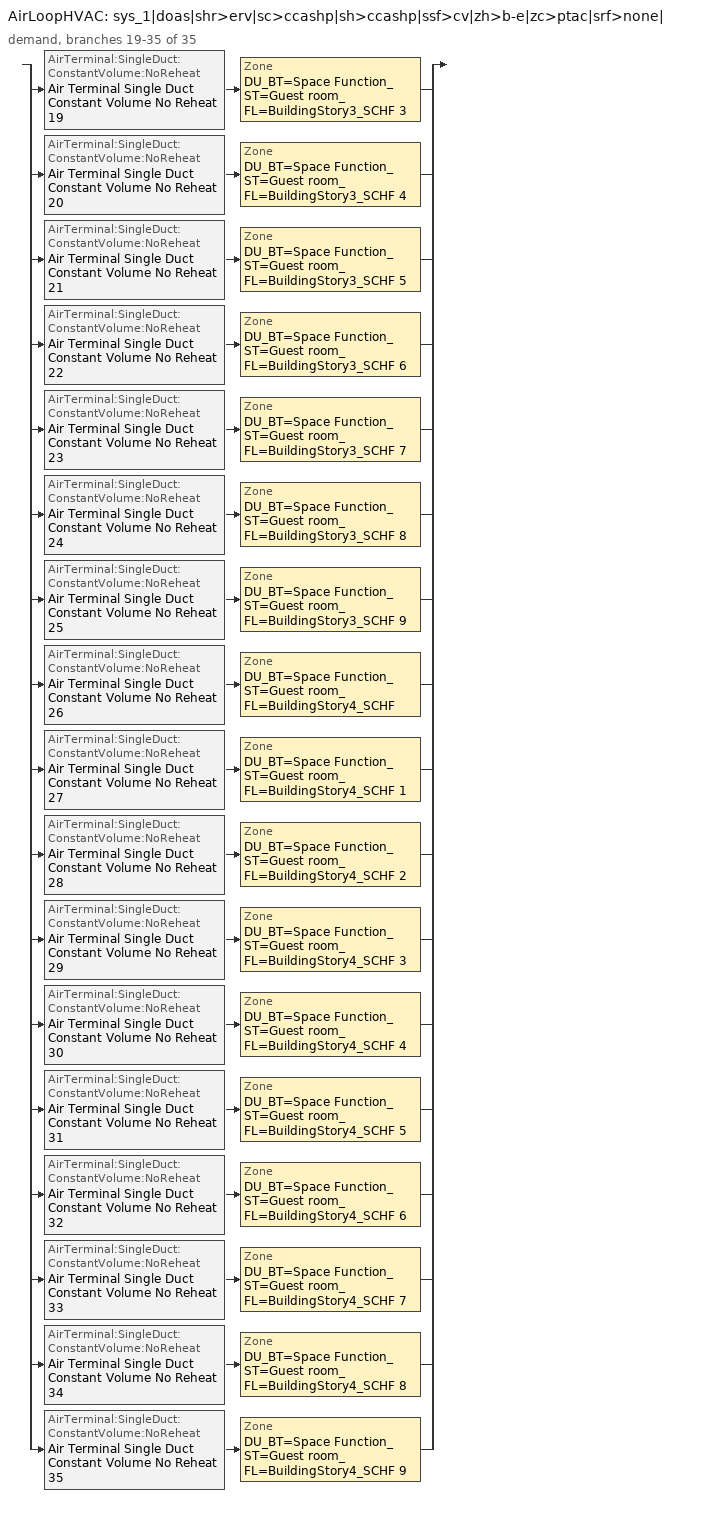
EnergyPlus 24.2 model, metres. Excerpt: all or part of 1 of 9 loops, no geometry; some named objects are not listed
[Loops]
AirLoopHVAC 'sys_1|doas|shr>erv|sc>ccashp|sh>ccashp|ssf>cv|zh>b-e|zc>ptac|srf>none|'
 demand, branches 19-35 of 35: split
  | AirTerminal:SingleDuct:ConstantVolume:NoReheat 'Air Terminal Single Duct Constant Volume No Reheat 19' > Zone 'DU_BT=Space Function_ST=Guest room_FL=BuildingStory3_SCHF 3'
  | AirTerminal:SingleDuct:ConstantVolume:NoReheat 'Air Terminal Single Duct Constant Volume No Reheat 20' > Zone 'DU_BT=Space Function_ST=Guest room_FL=BuildingStory3_SCHF 4'
  | AirTerminal:SingleDuct:ConstantVolume:NoReheat 'Air Terminal Single Duct Constant Volume No Reheat 21' > Zone 'DU_BT=Space Function_ST=Guest room_FL=BuildingStory3_SCHF 5'
  | AirTerminal:SingleDuct:ConstantVolume:NoReheat 'Air Terminal Single Duct Constant Volume No Reheat 22' > Zone 'DU_BT=Space Function_ST=Guest room_FL=BuildingStory3_SCHF 6'
  | AirTerminal:SingleDuct:ConstantVolume:NoReheat 'Air Terminal Single Duct Constant Volume No Reheat 23' > Zone 'DU_BT=Space Function_ST=Guest room_FL=BuildingStory3_SCHF 7'
  | AirTerminal:SingleDuct:ConstantVolume:NoReheat 'Air Terminal Single Duct Constant Volume No Reheat 24' > Zone 'DU_BT=Space Function_ST=Guest room_FL=BuildingStory3_SCHF 8'
  | AirTerminal:SingleDuct:ConstantVolume:NoReheat 'Air Terminal Single Duct Constant Volume No Reheat 25' > Zone 'DU_BT=Space Function_ST=Guest room_FL=BuildingStory3_SCHF 9'
  | AirTerminal:SingleDuct:ConstantVolume:NoReheat 'Air Terminal Single Duct Constant Volume No Reheat 26' > Zone 'DU_BT=Space Function_ST=Guest room_FL=BuildingStory4_SCHF'
  | AirTerminal:SingleDuct:ConstantVolume:NoReheat 'Air Terminal Single Duct Constant Volume No Reheat 27' > Zone 'DU_BT=Space Function_ST=Guest room_FL=BuildingStory4_SCHF 1'
  | AirTerminal:SingleDuct:ConstantVolume:NoReheat 'Air Terminal Single Duct Constant Volume No Reheat 28' > Zone 'DU_BT=Space Function_ST=Guest room_FL=BuildingStory4_SCHF 2'
  | AirTerminal:SingleDuct:ConstantVolume:NoReheat 'Air Terminal Single Duct Constant Volume No Reheat 29' > Zone 'DU_BT=Space Function_ST=Guest room_FL=BuildingStory4_SCHF 3'
  | AirTerminal:SingleDuct:ConstantVolume:NoReheat 'Air Terminal Single Duct Constant Volume No Reheat 30' > Zone 'DU_BT=Space Function_ST=Guest room_FL=BuildingStory4_SCHF 4'
  | AirTerminal:SingleDuct:ConstantVolume:NoReheat 'Air Terminal Single Duct Constant Volume No Reheat 31' > Zone 'DU_BT=Space Function_ST=Guest room_FL=BuildingStory4_SCHF 5'
  | AirTerminal:SingleDuct:ConstantVolume:NoReheat 'Air Terminal Single Duct Constant Volume No Reheat 32' > Zone 'DU_BT=Space Function_ST=Guest room_FL=BuildingStory4_SCHF 6'
  | AirTerminal:SingleDuct:ConstantVolume:NoReheat 'Air Terminal Single Duct Constant Volume No Reheat 33' > Zone 'DU_BT=Space Function_ST=Guest room_FL=BuildingStory4_SCHF 7'
  | AirTerminal:SingleDuct:ConstantVolume:NoReheat 'Air Terminal Single Duct Constant Volume No Reheat 34' > Zone 'DU_BT=Space Function_ST=Guest room_FL=BuildingStory4_SCHF 8'
  | AirTerminal:SingleDuct:ConstantVolume:NoReheat 'Air Terminal Single Duct Constant Volume No Reheat 35' > Zone 'DU_BT=Space Function_ST=Guest room_FL=BuildingStory4_SCHF 9'
[ZoneControl:Thermostat] Temperature Difference Between Cutout And Setpoint {deltaC}=0
Name | Zone or ZoneList | Control Type Schedule | Control 1
DU_BT=Space Function_ST=Guest room_FL=BuildingStory3_SCHF 3 Thermostat | DU_BT=Space Function_ST=Guest room_FL=BuildingStory3_SCHF 3 | DU_BT=Space Function_ST=Guest room_FL=BuildingStory3_SCHF 3 Thermostat Schedule | Space Function Guest room Thermostat 82
DU_BT=Space Function_ST=Guest room_FL=BuildingStory3_SCHF 4 Thermostat | DU_BT=Space Function_ST=Guest room_FL=BuildingStory3_SCHF 4 | DU_BT=Space Function_ST=Guest room_FL=BuildingStory3_SCHF 4 Thermostat Schedule | Space Function Guest room Thermostat 87
DU_BT=Space Function_ST=Guest room_FL=BuildingStory3_SCHF 5 Thermostat | DU_BT=Space Function_ST=Guest room_FL=BuildingStory3_SCHF 5 | DU_BT=Space Function_ST=Guest room_FL=BuildingStory3_SCHF 5 Thermostat Schedule | Space Function Guest room Thermostat 98
DU_BT=Space Function_ST=Guest room_FL=BuildingStory3_SCHF 6 Thermostat | DU_BT=Space Function_ST=Guest room_FL=BuildingStory3_SCHF 6 | DU_BT=Space Function_ST=Guest room_FL=BuildingStory3_SCHF 6 Thermostat Schedule | Space Function Guest room Thermostat 101
DU_BT=Space Function_ST=Guest room_FL=BuildingStory3_SCHF 7 Thermostat | DU_BT=Space Function_ST=Guest room_FL=BuildingStory3_SCHF 7 | DU_BT=Space Function_ST=Guest room_FL=BuildingStory3_SCHF 7 Thermostat Schedule | Space Function Guest room Thermostat 102
DU_BT=Space Function_ST=Guest room_FL=BuildingStory3_SCHF 8 Thermostat | DU_BT=Space Function_ST=Guest room_FL=BuildingStory3_SCHF 8 | DU_BT=Space Function_ST=Guest room_FL=BuildingStory3_SCHF 8 Thermostat Schedule | Space Function Guest room Thermostat 103
DU_BT=Space Function_ST=Guest room_FL=BuildingStory3_SCHF 9 Thermostat | DU_BT=Space Function_ST=Guest room_FL=BuildingStory3_SCHF 9 | DU_BT=Space Function_ST=Guest room_FL=BuildingStory3_SCHF 9 Thermostat Schedule | Space Function Guest room Thermostat 104
DU_BT=Space Function_ST=Guest room_FL=BuildingStory4_SCHF Thermostat | DU_BT=Space Function_ST=Guest room_FL=BuildingStory4_SCHF | DU_BT=Space Function_ST=Guest room_FL=BuildingStory4_SCHF Thermostat Schedule | Space Function Guest room Thermostat 73
DU_BT=Space Function_ST=Guest room_FL=BuildingStory4_SCHF 1 Thermostat | DU_BT=Space Function_ST=Guest room_FL=BuildingStory4_SCHF 1 | DU_BT=Space Function_ST=Guest room_FL=BuildingStory4_SCHF 1 Thermostat Schedule | Space Function Guest room Thermostat 77
DU_BT=Space Function_ST=Guest room_FL=BuildingStory4_SCHF 2 Thermostat | DU_BT=Space Function_ST=Guest room_FL=BuildingStory4_SCHF 2 | DU_BT=Space Function_ST=Guest room_FL=BuildingStory4_SCHF 2 Thermostat Schedule | Space Function Guest room Thermostat 81
DU_BT=Space Function_ST=Guest room_FL=BuildingStory4_SCHF 3 Thermostat | DU_BT=Space Function_ST=Guest room_FL=BuildingStory4_SCHF 3 | DU_BT=Space Function_ST=Guest room_FL=BuildingStory4_SCHF 3 Thermostat Schedule | Space Function Guest room Thermostat 84
DU_BT=Space Function_ST=Guest room_FL=BuildingStory4_SCHF 4 Thermostat | DU_BT=Space Function_ST=Guest room_FL=BuildingStory4_SCHF 4 | DU_BT=Space Function_ST=Guest room_FL=BuildingStory4_SCHF 4 Thermostat Schedule | Space Function Guest room Thermostat 85
DU_BT=Space Function_ST=Guest room_FL=BuildingStory4_SCHF 5 Thermostat | DU_BT=Space Function_ST=Guest room_FL=BuildingStory4_SCHF 5 | DU_BT=Space Function_ST=Guest room_FL=BuildingStory4_SCHF 5 Thermostat Schedule | Space Function Guest room Thermostat 88
DU_BT=Space Function_ST=Guest room_FL=BuildingStory4_SCHF 6 Thermostat | DU_BT=Space Function_ST=Guest room_FL=BuildingStory4_SCHF 6 | DU_BT=Space Function_ST=Guest room_FL=BuildingStory4_SCHF 6 Thermostat Schedule | Space Function Guest room Thermostat 89
DU_BT=Space Function_ST=Guest room_FL=BuildingStory4_SCHF 7 Thermostat | DU_BT=Space Function_ST=Guest room_FL=BuildingStory4_SCHF 7 | DU_BT=Space Function_ST=Guest room_FL=BuildingStory4_SCHF 7 Thermostat Schedule | Space Function Guest room Thermostat 90
DU_BT=Space Function_ST=Guest room_FL=BuildingStory4_SCHF 8 Thermostat | DU_BT=Space Function_ST=Guest room_FL=BuildingStory4_SCHF 8 | DU_BT=Space Function_ST=Guest room_FL=BuildingStory4_SCHF 8 Thermostat Schedule | Space Function Guest room Thermostat 91
DU_BT=Space Function_ST=Guest room_FL=BuildingStory4_SCHF 9 Thermostat | DU_BT=Space Function_ST=Guest room_FL=BuildingStory4_SCHF 9 | DU_BT=Space Function_ST=Guest room_FL=BuildingStory4_SCHF 9 Thermostat Schedule | Space Function Guest room Thermostat 92
[ThermostatSetpoint:DualSetpoint] Heating Setpoint Temperature Schedule=NECB-F-Thermostat Setpoint-Heating; Cooling Setpoint Temperature Schedule=NECB-F-Thermostat Setpoint-Cooling
Space Function Guest room Thermostat 82; Space Function Guest room Thermostat 87; Space Function Guest room Thermostat 98; Space Function Guest room Thermostat 101; Space Function Guest room Thermostat 102; Space Function Guest room Thermostat 103; Space Function Guest room Thermostat 104; Space Function Guest room Thermostat 73; Space Function Guest room Thermostat 77; Space Function Guest room Thermostat 81; Space Function Guest room Thermostat 84; Space Function Guest room Thermostat 85; Space Function Guest room Thermostat 88; Space Function Guest room Thermostat 89; Space Function Guest room Thermostat 90; Space Function Guest room Thermostat 91; Space Function Guest room Thermostat 92
[AirTerminal:SingleDuct:ConstantVolume:NoReheat] Availability Schedule=Always On Discrete; Maximum Air Flow Rate {m3/s}=AutoSize
Air Terminal Single Duct Constant Volume No Reheat 19; Air Terminal Single Duct Constant Volume No Reheat 20; Air Terminal Single Duct Constant Volume No Reheat 21; Air Terminal Single Duct Constant Volume No Reheat 22; Air Terminal Single Duct Constant Volume No Reheat 23; Air Terminal Single Duct Constant Volume No Reheat 24; Air Terminal Single Duct Constant Volume No Reheat 25; Air Terminal Single Duct Constant Volume No Reheat 26; Air Terminal Single Duct Constant Volume No Reheat 27; Air Terminal Single Duct Constant Volume No Reheat 28; Air Terminal Single Duct Constant Volume No Reheat 29; Air Terminal Single Duct Constant Volume No Reheat 30; Air Terminal Single Duct Constant Volume No Reheat 31; Air Terminal Single Duct Constant Volume No Reheat 32; Air Terminal Single Duct Constant Volume No Reheat 33; Air Terminal Single Duct Constant Volume No Reheat 34; Air Terminal Single Duct Constant Volume No Reheat 35
[ZoneHVAC:Baseboard:Convective:Electric] Availability Schedule=Always On Discrete; Heating Design Capacity {W}=Autosize; Efficiency=1
ZoneHVACBaseboardConvectiveElectric 18; ZoneHVACBaseboardConvectiveElectric 19; ZoneHVACBaseboardConvectiveElectric 20; ZoneHVACBaseboardConvectiveElectric 21; ZoneHVACBaseboardConvectiveElectric 22; ZoneHVACBaseboardConvectiveElectric 23; ZoneHVACBaseboardConvectiveElectric 24; ZoneHVACBaseboardConvectiveElectric 25; ZoneHVACBaseboardConvectiveElectric 26; ZoneHVACBaseboardConvectiveElectric 27; ZoneHVACBaseboardConvectiveElectric 28; ZoneHVACBaseboardConvectiveElectric 29; ZoneHVACBaseboardConvectiveElectric 30; ZoneHVACBaseboardConvectiveElectric 31; ZoneHVACBaseboardConvectiveElectric 32; ZoneHVACBaseboardConvectiveElectric 33; ZoneHVACBaseboardConvectiveElectric 34
[Zone equipment]
DU_BT=Space Function_ST=Guest room_FL=BuildingStory3_SCHF 3: Air Terminal Single Duct Constant Volume No Reheat 19, ZoneHVACPackagedTerminalAirConditioner 18, ZoneHVACBaseboardConvectiveElectric 18
DU_BT=Space Function_ST=Guest room_FL=BuildingStory3_SCHF 4: Air Terminal Single Duct Constant Volume No Reheat 20, ZoneHVACPackagedTerminalAirConditioner 19, ZoneHVACBaseboardConvectiveElectric 19
DU_BT=Space Function_ST=Guest room_FL=BuildingStory3_SCHF 5: Air Terminal Single Duct Constant Volume No Reheat 21, ZoneHVACPackagedTerminalAirConditioner 20, ZoneHVACBaseboardConvectiveElectric 20
DU_BT=Space Function_ST=Guest room_FL=BuildingStory3_SCHF 6: Air Terminal Single Duct Constant Volume No Reheat 22, ZoneHVACPackagedTerminalAirConditioner 21, ZoneHVACBaseboardConvectiveElectric 21
DU_BT=Space Function_ST=Guest room_FL=BuildingStory3_SCHF 7: Air Terminal Single Duct Constant Volume No Reheat 23, ZoneHVACPackagedTerminalAirConditioner 22, ZoneHVACBaseboardConvectiveElectric 22
DU_BT=Space Function_ST=Guest room_FL=BuildingStory3_SCHF 8: Air Terminal Single Duct Constant Volume No Reheat 24, ZoneHVACPackagedTerminalAirConditioner 23, ZoneHVACBaseboardConvectiveElectric 23
DU_BT=Space Function_ST=Guest room_FL=BuildingStory3_SCHF 9: Air Terminal Single Duct Constant Volume No Reheat 25, ZoneHVACPackagedTerminalAirConditioner 24, ZoneHVACBaseboardConvectiveElectric 24
DU_BT=Space Function_ST=Guest room_FL=BuildingStory4_SCHF: Air Terminal Single Duct Constant Volume No Reheat 26, ZoneHVACPackagedTerminalAirConditioner 25, ZoneHVACBaseboardConvectiveElectric 25
DU_BT=Space Function_ST=Guest room_FL=BuildingStory4_SCHF 1: Air Terminal Single Duct Constant Volume No Reheat 27, ZoneHVACPackagedTerminalAirConditioner 26, ZoneHVACBaseboardConvectiveElectric 26
DU_BT=Space Function_ST=Guest room_FL=BuildingStory4_SCHF 2: Air Terminal Single Duct Constant Volume No Reheat 28, ZoneHVACPackagedTerminalAirConditioner 27, ZoneHVACBaseboardConvectiveElectric 27
DU_BT=Space Function_ST=Guest room_FL=BuildingStory4_SCHF 3: Air Terminal Single Duct Constant Volume No Reheat 29, ZoneHVACPackagedTerminalAirConditioner 28, ZoneHVACBaseboardConvectiveElectric 28
DU_BT=Space Function_ST=Guest room_FL=BuildingStory4_SCHF 4: Air Terminal Single Duct Constant Volume No Reheat 30, ZoneHVACPackagedTerminalAirConditioner 29, ZoneHVACBaseboardConvectiveElectric 29
DU_BT=Space Function_ST=Guest room_FL=BuildingStory4_SCHF 5: Air Terminal Single Duct Constant Volume No Reheat 31, ZoneHVACPackagedTerminalAirConditioner 30, ZoneHVACBaseboardConvectiveElectric 30
DU_BT=Space Function_ST=Guest room_FL=BuildingStory4_SCHF 6: Air Terminal Single Duct Constant Volume No Reheat 32, ZoneHVACPackagedTerminalAirConditioner 31, ZoneHVACBaseboardConvectiveElectric 31
DU_BT=Space Function_ST=Guest room_FL=BuildingStory4_SCHF 7: Air Terminal Single Duct Constant Volume No Reheat 33, ZoneHVACPackagedTerminalAirConditioner 32, ZoneHVACBaseboardConvectiveElectric 32
DU_BT=Space Function_ST=Guest room_FL=BuildingStory4_SCHF 8: Air Terminal Single Duct Constant Volume No Reheat 34, ZoneHVACPackagedTerminalAirConditioner 33, ZoneHVACBaseboardConvectiveElectric 33
DU_BT=Space Function_ST=Guest room_FL=BuildingStory4_SCHF 9: Air Terminal Single Duct Constant Volume No Reheat 35, ZoneHVACPackagedTerminalAirConditioner 34, ZoneHVACBaseboardConvectiveElectric 34
[Sizing:Zone] Zone Cooling Design Supply Air Temperature Input Method=TemperatureDifference; Zone Cooling Design Supply Air Temperature {C}=13; Zone Cooling Design Supply Air Temperature Difference {deltaC}=11; Zone Heating Design Supply Air Temperature Input Method=TemperatureDifference; Zone Heating Design Supply Air Temperature {C}=43; Zone Heating Design Supply Air Temperature Difference {deltaC}=21; Zone Cooling Design Supply Air Humidity Ratio {kgWater/kgDryAir}=0.0085; Zone Heating Design Supply Air Humidity Ratio {kgWater/kgDryAir}=0.008; Zone Heating Sizing Factor=1.3; Zone Cooling Sizing Factor=1.1; Cooling Design Air Flow Method=DesignDay; Cooling Design Air Flow Rate {m3/s}=0; Cooling Minimum Air Flow per Zone Floor Area {m3/s-m2}=0.000762; Cooling Minimum Air Flow {m3/s}=0; Cooling Minimum Air Flow Fraction=0; Heating Design Air Flow Method=DesignDay; Heating Design Air Flow Rate {m3/s}=0; Heating Maximum Air Flow per Zone Floor Area {m3/s-m2}=0.002032; Heating Maximum Air Flow {m3/s}=0.141576; Heating Maximum Air Flow Fraction=0.3; Account for Dedicated Outdoor Air System=No; Zone Load Sizing Method=Sensible Load Only No Latent Load; Zone Latent Cooling Design Supply Air Humidity Ratio Input Method=HumidityRatioDifference; Zone Cooling Design Supply Air Humidity Ratio Difference {kgWater/kgDryAir}=0.005; Zone Latent Heating Design Supply Air Humidity Ratio Input Method=HumidityRatioDifference; Zone Humidification Design Supply Air Humidity Ratio Difference {kgWater/kgDryAir}=0.005; Type of Space Sum to Use=Coincident
Name | Design Specification Outdoor Air Object
DU_BT=Space Function_ST=Guest room_FL=BuildingStory3_SCHF 3 | DU_BT=Space Function_ST=Guest room_FL=BuildingStory3_SCHF 3 DSOA Space List
DU_BT=Space Function_ST=Guest room_FL=BuildingStory3_SCHF 4 | DU_BT=Space Function_ST=Guest room_FL=BuildingStory3_SCHF 4 DSOA Space List
DU_BT=Space Function_ST=Guest room_FL=BuildingStory3_SCHF 5 | DU_BT=Space Function_ST=Guest room_FL=BuildingStory3_SCHF 5 DSOA Space List
DU_BT=Space Function_ST=Guest room_FL=BuildingStory3_SCHF 6 | DU_BT=Space Function_ST=Guest room_FL=BuildingStory3_SCHF 6 DSOA Space List
DU_BT=Space Function_ST=Guest room_FL=BuildingStory3_SCHF 7 | DU_BT=Space Function_ST=Guest room_FL=BuildingStory3_SCHF 7 DSOA Space List
DU_BT=Space Function_ST=Guest room_FL=BuildingStory3_SCHF 8 | DU_BT=Space Function_ST=Guest room_FL=BuildingStory3_SCHF 8 DSOA Space List
DU_BT=Space Function_ST=Guest room_FL=BuildingStory3_SCHF 9 | DU_BT=Space Function_ST=Guest room_FL=BuildingStory3_SCHF 9 DSOA Space List
DU_BT=Space Function_ST=Guest room_FL=BuildingStory4_SCHF | DU_BT=Space Function_ST=Guest room_FL=BuildingStory4_SCHF DSOA Space List
DU_BT=Space Function_ST=Guest room_FL=BuildingStory4_SCHF 1 | DU_BT=Space Function_ST=Guest room_FL=BuildingStory4_SCHF 1 DSOA Space List
DU_BT=Space Function_ST=Guest room_FL=BuildingStory4_SCHF 2 | DU_BT=Space Function_ST=Guest room_FL=BuildingStory4_SCHF 2 DSOA Space List
DU_BT=Space Function_ST=Guest room_FL=BuildingStory4_SCHF 3 | DU_BT=Space Function_ST=Guest room_FL=BuildingStory4_SCHF 3 DSOA Space List
DU_BT=Space Function_ST=Guest room_FL=BuildingStory4_SCHF 4 | DU_BT=Space Function_ST=Guest room_FL=BuildingStory4_SCHF 4 DSOA Space List
DU_BT=Space Function_ST=Guest room_FL=BuildingStory4_SCHF 5 | DU_BT=Space Function_ST=Guest room_FL=BuildingStory4_SCHF 5 DSOA Space List
DU_BT=Space Function_ST=Guest room_FL=BuildingStory4_SCHF 6 | DU_BT=Space Function_ST=Guest room_FL=BuildingStory4_SCHF 6 DSOA Space List
DU_BT=Space Function_ST=Guest room_FL=BuildingStory4_SCHF 7 | DU_BT=Space Function_ST=Guest room_FL=BuildingStory4_SCHF 7 DSOA Space List
DU_BT=Space Function_ST=Guest room_FL=BuildingStory4_SCHF 8 | DU_BT=Space Function_ST=Guest room_FL=BuildingStory4_SCHF 8 DSOA Space List
DU_BT=Space Function_ST=Guest room_FL=BuildingStory4_SCHF 9 | DU_BT=Space Function_ST=Guest room_FL=BuildingStory4_SCHF 9 DSOA Space List
[DesignSpecification:OutdoorAir]
Space Function Guest room Ventilation: Outdoor Air Method=Sum; Outdoor Air Flow per Person {m3/s-person}=0.00634769; Outdoor Air Flow per Zone Floor Area {m3/s-m2}=0.0003048; Outdoor Air Flow per Zone {m3/s}=0; Outdoor Air Flow Air Changes per Hour {1/hr}=0
[DesignSpecification:OutdoorAir:SpaceList] Space Design Specification Outdoor Air Object Name 1=Space Function Guest room Ventilation
Name | Space Name 1
DU_BT=Space Function_ST=Guest room_FL=BuildingStory3_SCHF 3 DSOA Space List | GuestRoom320_323
DU_BT=Space Function_ST=Guest room_FL=BuildingStory3_SCHF 4 DSOA Space List | GuestRoom313
DU_BT=Space Function_ST=Guest room_FL=BuildingStory3_SCHF 5 DSOA Space List | GuestRoom301
DU_BT=Space Function_ST=Guest room_FL=BuildingStory3_SCHF 6 DSOA Space List | GuestRoom314
DU_BT=Space Function_ST=Guest room_FL=BuildingStory3_SCHF 7 DSOA Space List | GuestRoom319
DU_BT=Space Function_ST=Guest room_FL=BuildingStory3_SCHF 8 DSOA Space List | GuestRoom309_312
DU_BT=Space Function_ST=Guest room_FL=BuildingStory3_SCHF 9 DSOA Space List | GuestRoom324
DU_BT=Space Function_ST=Guest room_FL=BuildingStory4_SCHF DSOA Space List | GuestRoom415_418
DU_BT=Space Function_ST=Guest room_FL=BuildingStory4_SCHF 1 DSOA Space List | GuestRoom401
DU_BT=Space Function_ST=Guest room_FL=BuildingStory4_SCHF 2 DSOA Space List | GuestRoom413
DU_BT=Space Function_ST=Guest room_FL=BuildingStory4_SCHF 3 DSOA Space List | GuestRoom424
DU_BT=Space Function_ST=Guest room_FL=BuildingStory4_SCHF 4 DSOA Space List | GuestRoom419
DU_BT=Space Function_ST=Guest room_FL=BuildingStory4_SCHF 5 DSOA Space List | GuestRoom414
DU_BT=Space Function_ST=Guest room_FL=BuildingStory4_SCHF 6 DSOA Space List | GuestRoom420_423
DU_BT=Space Function_ST=Guest room_FL=BuildingStory4_SCHF 7 DSOA Space List | GuestRoom406_408
DU_BT=Space Function_ST=Guest room_FL=BuildingStory4_SCHF 8 DSOA Space List | GuestRoom409_412
DU_BT=Space Function_ST=Guest room_FL=BuildingStory4_SCHF 9 DSOA Space List | GuestRoom402_405
[Coil:Heating:Electric] Availability Schedule=Always Off Discrete; Efficiency=1; Nominal Capacity {W}=Autosize
CoilHeatingElectric 19; CoilHeatingElectric 20; CoilHeatingElectric 21; CoilHeatingElectric 22; CoilHeatingElectric 23; CoilHeatingElectric 24; CoilHeatingElectric 25; CoilHeatingElectric 26; CoilHeatingElectric 27; CoilHeatingElectric 28; CoilHeatingElectric 29; CoilHeatingElectric 30; CoilHeatingElectric 31; CoilHeatingElectric 32; CoilHeatingElectric 33; CoilHeatingElectric 34; CoilHeatingElectric 35
[ZoneHVAC:PackagedTerminalAirConditioner] Availability Schedule=Always On Discrete; Cooling Supply Air Flow Rate {m3/s}=Autosize; Heating Supply Air Flow Rate {m3/s}=Autosize; No Load Supply Air Flow Rate {m3/s}=Autosize; No Load Supply Air Flow Rate Control Set To Low Speed=Yes; Cooling Outdoor Air Flow Rate {m3/s}=1e-06; Heating Outdoor Air Flow Rate {m3/s}=1e-06; No Load Outdoor Air Flow Rate {m3/s}=1e-06; Fan Placement=DrawThrough; Supply Air Fan Operating Mode Schedule=Always Off Discrete
Name | Supply Air Fan | Heating Coil | Cooling Coil
ZoneHVACPackagedTerminalAirConditioner 18 | FanOnOff 18 | CoilHeatingElectric 19 | CoilCoolingDXSingleSpeed_PTAC 18 28kBtu/hr 9.5EER
ZoneHVACPackagedTerminalAirConditioner 19 | FanOnOff 19 | CoilHeatingElectric 20 | CoilCoolingDXSingleSpeed_PTAC 19 8kBtu/hr 11.7EER
ZoneHVACPackagedTerminalAirConditioner 20 | FanOnOff 20 | CoilHeatingElectric 21 | CoilCoolingDXSingleSpeed_PTAC 20 20kBtu/hr 9.5EER
ZoneHVACPackagedTerminalAirConditioner 21 | FanOnOff 21 | CoilHeatingElectric 22 | CoilCoolingDXSingleSpeed_PTAC 21 8kBtu/hr 11.7EER
ZoneHVACPackagedTerminalAirConditioner 22 | FanOnOff 22 | CoilHeatingElectric 23 | CoilCoolingDXSingleSpeed_PTAC 22 7kBtu/hr 11.8EER
ZoneHVACPackagedTerminalAirConditioner 23 | FanOnOff 23 | CoilHeatingElectric 24 | CoilCoolingDXSingleSpeed_PTAC 23 28kBtu/hr 9.5EER
ZoneHVACPackagedTerminalAirConditioner 24 | FanOnOff 24 | CoilHeatingElectric 25 | CoilCoolingDXSingleSpeed_PTAC 24 7kBtu/hr 11.8EER
ZoneHVACPackagedTerminalAirConditioner 25 | FanOnOff 25 | CoilHeatingElectric 26 | CoilCoolingDXSingleSpeed_PTAC 25 89kBtu/hr 9.5EER
ZoneHVACPackagedTerminalAirConditioner 26 | FanOnOff 26 | CoilHeatingElectric 27 | CoilCoolingDXSingleSpeed_PTAC 26 36kBtu/hr 9.5EER
ZoneHVACPackagedTerminalAirConditioner 27 | FanOnOff 27 | CoilHeatingElectric 28 | CoilCoolingDXSingleSpeed_PTAC 27 23kBtu/hr 9.5EER
ZoneHVACPackagedTerminalAirConditioner 28 | FanOnOff 28 | CoilHeatingElectric 29 | CoilCoolingDXSingleSpeed_PTAC 28 23kBtu/hr 9.5EER
ZoneHVACPackagedTerminalAirConditioner 29 | FanOnOff 29 | CoilHeatingElectric 30 | CoilCoolingDXSingleSpeed_PTAC 29 23kBtu/hr 9.5EER
ZoneHVACPackagedTerminalAirConditioner 30 | FanOnOff 30 | CoilHeatingElectric 31 | CoilCoolingDXSingleSpeed_PTAC 30 23kBtu/hr 9.5EER
ZoneHVACPackagedTerminalAirConditioner 31 | FanOnOff 31 | CoilHeatingElectric 32 | CoilCoolingDXSingleSpeed_PTAC 31 89kBtu/hr 9.5EER
ZoneHVACPackagedTerminalAirConditioner 32 | FanOnOff 32 | CoilHeatingElectric 33 | CoilCoolingDXSingleSpeed_PTAC 32 72kBtu/hr 9.5EER
ZoneHVACPackagedTerminalAirConditioner 33 | FanOnOff 33 | CoilHeatingElectric 34 | CoilCoolingDXSingleSpeed_PTAC 33 89kBtu/hr 9.5EER
ZoneHVACPackagedTerminalAirConditioner 34 | FanOnOff 34 | CoilHeatingElectric 35 | CoilCoolingDXSingleSpeed_PTAC 34 89kBtu/hr 9.5EER
[Fan:OnOff] Availability Schedule=Always On Discrete; Fan Total Efficiency=0.39975; Pressure Rise {Pa}=331.288; Maximum Flow Rate {m3/s}=Autosize; Motor Efficiency=0.615; Motor In Airstream Fraction=1
Name | Fan Power Ratio Function of Speed Ratio Curve | Fan Efficiency Ratio Function of Speed Ratio Curve
FanOnOff 18 | Fan On Off Power Curve 18 | Fan On Off Efficiency Curve 18
FanOnOff 19 | Fan On Off Power Curve 19 | Fan On Off Efficiency Curve 19
FanOnOff 20 | Fan On Off Power Curve 20 | Fan On Off Efficiency Curve 20
FanOnOff 21 | Fan On Off Power Curve 21 | Fan On Off Efficiency Curve 21
FanOnOff 22 | Fan On Off Power Curve 22 | Fan On Off Efficiency Curve 22
FanOnOff 23 | Fan On Off Power Curve 23 | Fan On Off Efficiency Curve 23
FanOnOff 24 | Fan On Off Power Curve 24 | Fan On Off Efficiency Curve 24
FanOnOff 25 | Fan On Off Power Curve 25 | Fan On Off Efficiency Curve 25
FanOnOff 26 | Fan On Off Power Curve 26 | Fan On Off Efficiency Curve 26
FanOnOff 27 | Fan On Off Power Curve 27 | Fan On Off Efficiency Curve 27
FanOnOff 28 | Fan On Off Power Curve 28 | Fan On Off Efficiency Curve 28
FanOnOff 29 | Fan On Off Power Curve 29 | Fan On Off Efficiency Curve 29
FanOnOff 30 | Fan On Off Power Curve 30 | Fan On Off Efficiency Curve 30
FanOnOff 31 | Fan On Off Power Curve 31 | Fan On Off Efficiency Curve 31
FanOnOff 32 | Fan On Off Power Curve 32 | Fan On Off Efficiency Curve 32
FanOnOff 33 | Fan On Off Power Curve 33 | Fan On Off Efficiency Curve 33
FanOnOff 34 | Fan On Off Power Curve 34 | Fan On Off Efficiency Curve 34
[Coil:Cooling:DX:SingleSpeed] Availability Schedule=Always On Discrete; Gross Rated Total Cooling Capacity {W}=Autosize; Gross Rated Sensible Heat Ratio=Autosize; Rated Air Flow Rate {m3/s}=Autosize; Rated Evaporator Fan Power Per Volume Flow Rate 2017 {W/(m3/s)}=773.3; Rated Evaporator Fan Power Per Volume Flow Rate 2023 {W/(m3/s)}=934.4; Total Cooling Capacity Function of Temperature Curve=DXCOOL-NECB2011-REF-CAPFT; Total Cooling Capacity Function of Flow Fraction Curve=DXCOOL-NECB2011-REF-CAPFFLOW; Energy Input Ratio Function of Temperature Curve=DXCOOL-NECB2011-REF-COOLEIRFT; Energy Input Ratio Function of Flow Fraction Curve=DXCOOL-NECB2011-REF-COOLEIRFFLOW; Part Load Fraction Correlation Curve=DXCOOL-NECB2011-REF-COOLPLFFPLR; Minimum Outdoor Dry-Bulb Temperature for Compressor Operation {C}=-25; Nominal Time for Condensate Removal to Begin {s}=0; Ratio of Initial Moisture Evaporation Rate and Steady State Latent Capacity=0; Maximum Cycling Rate {cycles/hr}=0; Latent Capacity Time Constant {s}=0; Condenser Type=AirCooled; Evaporative Condenser Effectiveness=0.9; Evaporative Condenser Air Flow Rate {m3/s}=Autosize; Evaporative Condenser Pump Rated Power Consumption {W}=Autosize; Crankcase Heater Capacity {W}=1e-06; Maximum Outdoor Dry-Bulb Temperature for Crankcase Heater Operation {C}=10; Basin Heater Capacity {W/K}=0; Basin Heater Setpoint Temperature {C}=2
Name | Gross Rated Cooling COP {W/W}
CoilCoolingDXSingleSpeed_PTAC 18 28kBtu/hr 9.5EER; CoilCoolingDXSingleSpeed_PTAC 20 20kBtu/hr 9.5EER; CoilCoolingDXSingleSpeed_PTAC 23 28kBtu/hr 9.5EER; CoilCoolingDXSingleSpeed_PTAC 25 89kBtu/hr 9.5EER; CoilCoolingDXSingleSpeed_PTAC 26 36kBtu/hr 9.5EER; CoilCoolingDXSingleSpeed_PTAC 27 23kBtu/hr 9.5EER; CoilCoolingDXSingleSpeed_PTAC 28 23kBtu/hr 9.5EER; CoilCoolingDXSingleSpeed_PTAC 29 23kBtu/hr 9.5EER; CoilCoolingDXSingleSpeed_PTAC 30 23kBtu/hr 9.5EER; CoilCoolingDXSingleSpeed_PTAC 31 89kBtu/hr 9.5EER; CoilCoolingDXSingleSpeed_PTAC 32 72kBtu/hr 9.5EER; CoilCoolingDXSingleSpeed_PTAC 33 89kBtu/hr 9.5EER; CoilCoolingDXSingleSpeed_PTAC 34 89kBtu/hr 9.5EER | 3.3002
CoilCoolingDXSingleSpeed_PTAC 19 8kBtu/hr 11.7EER | 4.04598
CoilCoolingDXSingleSpeed_PTAC 21 8kBtu/hr 11.7EER | 4.03645
CoilCoolingDXSingleSpeed_PTAC 22 7kBtu/hr 11.8EER | 4.07974
CoilCoolingDXSingleSpeed_PTAC 24 7kBtu/hr 11.8EER | 4.07483
[Schedule:Day:Interval]
NECB-F-Thermostat Setpoint-Heating Sun|Hol Day; NECB-F-Thermostat Setpoint-Heating Default|Wkdy Day; NECB-F-Thermostat Setpoint-Heating Sat Day; NECB-F-Thermostat Setpoint-Heating Default: No, 01:00, 22, 07:00, 18, 08:00, 20, 24:00, 22
NECB-F-Thermostat Setpoint-Cooling Sun|Hol Day; NECB-F-Thermostat Setpoint-Cooling Default|Wkdy Day; NECB-F-Thermostat Setpoint-Cooling Sat Day; NECB-F-Thermostat Setpoint-Cooling Default: No, 24:00, 24
[Schedule:Week:Daily]
NECB-F-Thermostat Setpoint-Heating Week Rule - Jan1-Dec31: NECB-F-Thermostat Setpoint-Heating Sun|Hol Day, NECB-F-Thermostat Setpoint-Heating Default|Wkdy Day, NECB-F-Thermostat Setpoint-Heating Default|Wkdy Day, NECB-F-Thermostat Setpoint-Heating Default|Wkdy Day, NECB-F-Thermostat Setpoint-Heating Default|Wkdy Day, NECB-F-Thermostat Setpoint-Heating Default|Wkdy Day, NECB-F-Thermostat Setpoint-Heating Sat Day, NECB-F-Thermostat Setpoint-Heating Default, NECB-F-Thermostat Setpoint-Heating Default, NECB-F-Thermostat Setpoint-Heating Default, NECB-F-Thermostat Setpoint-Heating Default, NECB-F-Thermostat Setpoint-Heating Default
NECB-F-Thermostat Setpoint-Cooling Week Rule - Jan1-Dec31: NECB-F-Thermostat Setpoint-Cooling Sun|Hol Day, NECB-F-Thermostat Setpoint-Cooling Default|Wkdy Day, NECB-F-Thermostat Setpoint-Cooling Default|Wkdy Day, NECB-F-Thermostat Setpoint-Cooling Default|Wkdy Day, NECB-F-Thermostat Setpoint-Cooling Default|Wkdy Day, NECB-F-Thermostat Setpoint-Cooling Default|Wkdy Day, NECB-F-Thermostat Setpoint-Cooling Sat Day, NECB-F-Thermostat Setpoint-Cooling Default, NECB-F-Thermostat Setpoint-Cooling Default, NECB-F-Thermostat Setpoint-Cooling Default, NECB-F-Thermostat Setpoint-Cooling Default, NECB-F-Thermostat Setpoint-Cooling Default
[Schedule:Year]
NECB-F-Thermostat Setpoint-Heating: NECB-F-Thermostat Setpoint-Heating Week Rule - Jan1-Dec31, 1, 1, 12, 31
NECB-F-Thermostat Setpoint-Cooling: NECB-F-Thermostat Setpoint-Cooling Week Rule - Jan1-Dec31, 1, 1, 12, 31
[Schedule:Compact]
DU_BT=Space Function_ST=Guest room_FL=BuildingStory3_SCHF 3 Thermostat Schedule; DU_BT=Space Function_ST=Guest room_FL=BuildingStory3_SCHF 4 Thermostat Schedule; DU_BT=Space Function_ST=Guest room_FL=BuildingStory3_SCHF 5 Thermostat Schedule; DU_BT=Space Function_ST=Guest room_FL=BuildingStory3_SCHF 6 Thermostat Schedule; DU_BT=Space Function_ST=Guest room_FL=BuildingStory3_SCHF 7 Thermostat Schedule; DU_BT=Space Function_ST=Guest room_FL=BuildingStory3_SCHF 8 Thermostat Schedule; DU_BT=Space Function_ST=Guest room_FL=BuildingStory3_SCHF 9 Thermostat Schedule; DU_BT=Space Function_ST=Guest room_FL=BuildingStory4_SCHF Thermostat Schedule; DU_BT=Space Function_ST=Guest room_FL=BuildingStory4_SCHF 1 Thermostat Schedule; DU_BT=Space Function_ST=Guest room_FL=BuildingStory4_SCHF 2 Thermostat Schedule; DU_BT=Space Function_ST=Guest room_FL=BuildingStory4_SCHF 3 Thermostat Schedule; DU_BT=Space Function_ST=Guest room_FL=BuildingStory4_SCHF 4 Thermostat Schedule; DU_BT=Space Function_ST=Guest room_FL=BuildingStory4_SCHF 5 Thermostat Schedule; DU_BT=Space Function_ST=Guest room_FL=BuildingStory4_SCHF 6 Thermostat Schedule; DU_BT=Space Function_ST=Guest room_FL=BuildingStory4_SCHF 7 Thermostat Schedule; DU_BT=Space Function_ST=Guest room_FL=BuildingStory4_SCHF 8 Thermostat Schedule; DU_BT=Space Function_ST=Guest room_FL=BuildingStory4_SCHF 9 Thermostat Schedule: Through: 12/31, For: AllDays, Until: 24:00, 4
[Schedule:Constant]
Name | Hourly Value
Always On Discrete | 1
Always Off Discrete | 0
[Curve:Exponent] Coefficient1 Constant=1; Coefficient2 Constant=0; Coefficient3 Constant=0; Minimum Value of x {BasedOnField A2}=0; Maximum Value of x {BasedOnField A2}=1
Fan On Off Power Curve 18; Fan On Off Power Curve 19; Fan On Off Power Curve 20; Fan On Off Power Curve 21; Fan On Off Power Curve 22; Fan On Off Power Curve 23; Fan On Off Power Curve 24; Fan On Off Power Curve 25; Fan On Off Power Curve 26; Fan On Off Power Curve 27; Fan On Off Power Curve 28; Fan On Off Power Curve 29; Fan On Off Power Curve 30; Fan On Off Power Curve 31; Fan On Off Power Curve 32; Fan On Off Power Curve 33; Fan On Off Power Curve 34
[Curve:Cubic] Maximum Value of x {BasedOnField A2}=1
Name | Coefficient1 Constant | Coefficient2 x | Coefficient3 x**2 | Coefficient4 x**3 | Minimum Value of x {BasedOnField A2}
DXCOOL-NECB2011-REF-COOLPLFFPLR | 0.0277 | 4.9151 | -8.184 | 4.2702 | 0.7
Fan On Off Efficiency Curve 18; Fan On Off Efficiency Curve 19; Fan On Off Efficiency Curve 20; Fan On Off Efficiency Curve 21; Fan On Off Efficiency Curve 22; Fan On Off Efficiency Curve 23; Fan On Off Efficiency Curve 24; Fan On Off Efficiency Curve 25; Fan On Off Efficiency Curve 26; Fan On Off Efficiency Curve 27; Fan On Off Efficiency Curve 28; Fan On Off Efficiency Curve 29; Fan On Off Efficiency Curve 30; Fan On Off Efficiency Curve 31; Fan On Off Efficiency Curve 32; Fan On Off Efficiency Curve 33; Fan On Off Efficiency Curve 34 | 1 | 0 | 0 | 0 | 0
[Curve:Biquadratic] Minimum Value of x {BasedOnField A2}=13; Maximum Value of x {BasedOnField A2}=24; Minimum Value of y {BasedOnField A3}=24; Maximum Value of y {BasedOnField A3}=46
Name | Coefficient1 Constant | Coefficient2 x | Coefficient3 x**2 | Coefficient4 y | Coefficient5 y**2 | Coefficient6 x*y
DXCOOL-NECB2011-REF-CAPFT | 0.867905 | 0.0142459 | 0.00055436 | -0.0075575 | 3.3e-05 | -0.0001918
DXCOOL-NECB2011-REF-COOLEIRFT | 0.114171 | 0.0281822 | -0.0004199 | 0.0214108 | 0.000161028 | -0.000679104
[Curve:Quadratic] Minimum Value of x {BasedOnField A2}=0.5; Maximum Value of x {BasedOnField A2}=1.5
Name | Coefficient1 Constant | Coefficient2 x | Coefficient3 x**2
DXCOOL-NECB2011-REF-CAPFFLOW | 0.8 | 0.2 | 0
DXCOOL-NECB2011-REF-COOLEIRFFLOW | 1.1552 | -0.1808 | 0.0256
